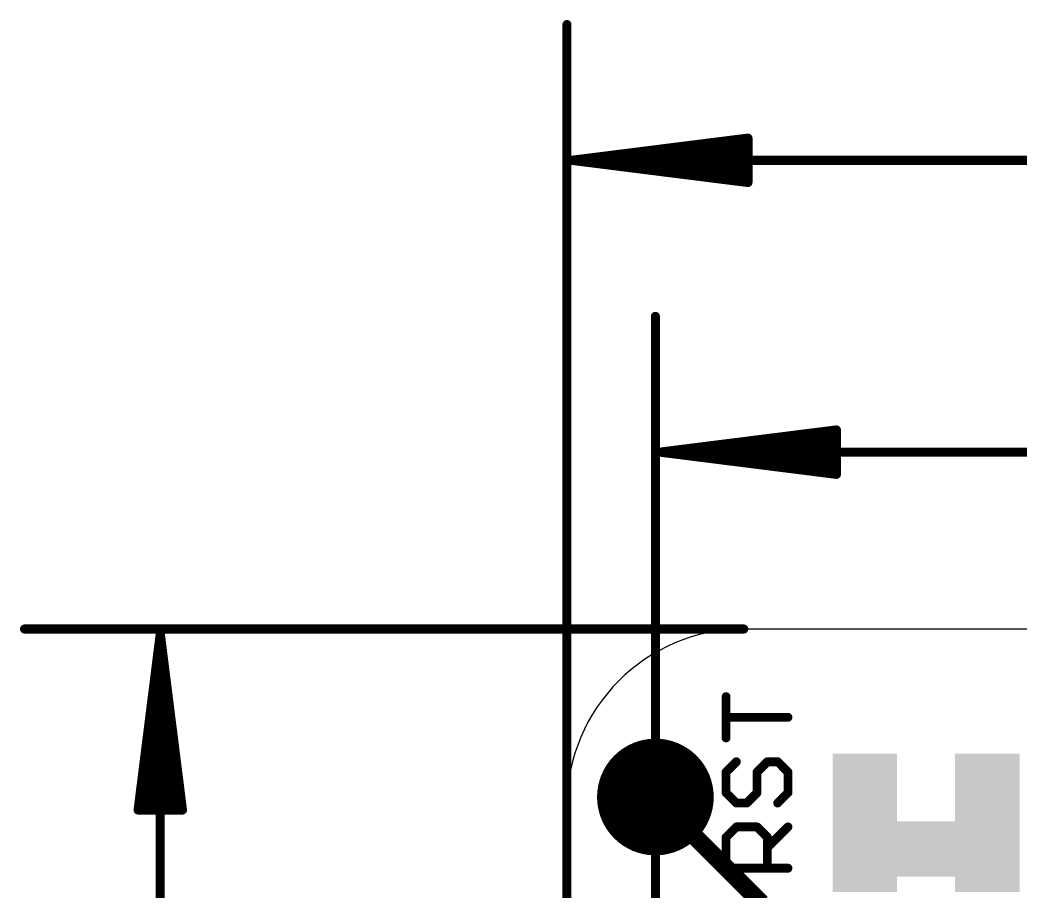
# Model space of a CAD drawing. Extents: x -8.2 to 30.2, y -5.3 to 52.8.
# Drawn here: x -7.86 to 6.51, y 39.91 to 52.43 of the extents above; entities that cross this region are included whole.
import ezdxf

# ---------------------------------------------------------------- set-up
doc = ezdxf.new("R2010")
doc.units = 0
for name, color, linetype in [('16', 5, 'CONTINUOUS'), ('17', 110, 'CONTINUOUS'), ('20', 53, 'CONTINUOUS'), ('21', 40, 'CONTINUOUS'), ('22', 6, 'CONTINUOUS'), ('47', 253, 'CONTINUOUS')]:
    doc.layers.add(name, color=color, linetype=linetype)

# ---------------------------------------------------------------- blocks, each defined once
blk = doc.blocks.new('ROUNDP')
at = {"const_width": 0.5}
blk.add_lwpolyline([(0, -0.25, 1), (0, 0.25, 1), (0, -0.25)], format="xyb", dxfattribs=at)
blk = doc.blocks.new('RECT')
blk.add_solid([(-0.5, -0.5), (0.5, -0.5), (-0.5, 0.5), (0.5, 0.5)])

msp = doc.modelspace()

# ---------------------------------------------------------------- linework, layer by layer
at = {"layer": '16', "const_width": 0.254}
msp.add_lwpolyline([(2.794, 39.751), (1.27, 41.275)], dxfattribs=at)
at = {"layer": '16', "const_width": 0.127}
msp.add_lwpolyline([(1.3149, 41.3199, 1), (1.2251, 41.2301)], format="xyb", dxfattribs=at)
at = {"layer": '20'}
for p, q in [((22.86, 43.688), (2.54, 43.688)), ((0, 41.148), (0, 2.54))]:
    msp.add_line(p, q, dxfattribs=at)
msp.add_arc((2.54, 41.148), 2.54, 90, 180, dxfattribs=at)
at = {"layer": '21', "const_width": 0.127}
for points in [[(2.2852, 42.1238), (2.2852, 42.7169)], [(3.175, 42.4203), (2.2852, 42.4203)], [(2.4335, 41.7814), (2.2852, 41.6331)], [(2.7301, 41.6331), (2.8784, 41.7814)], [(2.8784, 41.7814), (3.0267, 41.7814)], [(3.0267, 41.7814), (3.175, 41.6331)], [(2.2852, 41.6331), (2.2852, 41.3365)], [(2.7301, 41.3365), (2.7301, 41.6331)], [(3.175, 41.6331), (3.175, 41.3365)], [(2.2852, 41.3365), (2.4335, 41.1882)], [(2.5818, 41.1882), (2.7301, 41.3365)], [(3.175, 41.3365), (3.0267, 41.1882)], [(2.4335, 41.1882), (2.5818, 41.1882)], [(2.2852, 40.6976), (2.4335, 40.8459)], [(2.4335, 40.8459), (2.7301, 40.8459)], [(2.7301, 40.8459), (2.8784, 40.6976)], [(2.8784, 40.5493), (3.175, 40.8459)], [(2.2852, 40.2527), (2.2852, 40.6976)], [(2.8784, 40.6976), (2.8784, 40.2527)], [(3.175, 40.2527), (2.2852, 40.2527)]]:
    msp.add_lwpolyline(points, dxfattribs=at)
at = {"layer": '21', "const_width": 0.0635}
for points in [[(2.317, 42.7169, 1), (2.2535, 42.7169)], [(2.2852, 42.4521, 1), (2.2852, 42.3886)], [(3.175, 42.3886, 1), (3.175, 42.4521)], [(2.2535, 42.1238, 1), (2.317, 42.1238)], [(2.456, 41.759, 1), (2.4111, 41.8039)], [(2.8784, 41.8132, 1), (2.8784, 41.7497)], [(2.9009, 41.759, 1), (2.856, 41.8039)], [(3.0492, 41.8039, 1), (3.0043, 41.759)], [(3.0267, 41.7497, 1), (3.0267, 41.8132)], [(2.317, 41.6331, 1), (2.2535, 41.6331)], [(2.2628, 41.6556, 1), (2.3077, 41.6107)], [(2.7619, 41.6331, 1), (2.6984, 41.6331)], [(2.7077, 41.6556, 1), (2.7526, 41.6107)], [(3.2068, 41.6331, 1), (3.1433, 41.6331)], [(3.1525, 41.6107, 1), (3.1975, 41.6556)], [(2.3077, 41.359, 1), (2.2628, 41.3141)], [(2.7526, 41.3141, 1), (2.7077, 41.359)], [(3.1975, 41.3141, 1), (3.1525, 41.359)], [(2.2535, 41.3365, 1), (2.317, 41.3365)], [(2.4335, 41.22, 1), (2.4335, 41.1565)], [(2.4111, 41.1658, 1), (2.456, 41.2107)], [(2.5594, 41.2107, 1), (2.6043, 41.1658)], [(2.5818, 41.1565, 1), (2.5818, 41.22)], [(2.6984, 41.3365, 1), (2.7619, 41.3365)], [(3.0043, 41.2107, 1), (3.0492, 41.1658)], [(3.1433, 41.3365, 1), (3.2068, 41.3365)], [(2.4335, 40.8776, 1), (2.4335, 40.8141)], [(2.456, 40.8234, 1), (2.4111, 40.8683)], [(2.7526, 40.8683, 1), (2.7077, 40.8234)], [(2.7301, 40.8141, 1), (2.7301, 40.8776)], [(3.1975, 40.8234, 1), (3.1525, 40.8683)], [(2.317, 40.6976, 1), (2.2535, 40.6976)], [(2.2628, 40.7201, 1), (2.3077, 40.6751)], [(2.9102, 40.6976, 1), (2.8467, 40.6976)], [(2.856, 40.6751, 1), (2.9009, 40.7201)], [(2.856, 40.5718, 1), (2.9009, 40.5269)], [(2.2852, 40.2845, 1), (2.2852, 40.221)], [(2.2535, 40.2527, 1), (2.317, 40.2527)], [(2.8467, 40.2527, 1), (2.9102, 40.2527)], [(3.175, 40.221, 1), (3.175, 40.2845)]]:
    msp.add_lwpolyline(points, format="xyb", dxfattribs=at)
at = {"layer": '47', "const_width": 0.13}
for points in [[(0, 26.162), (0, 52.369)], [(0.065, 50.419), (2.6, 50.7382)], [(0.065, 50.419), (2.6, 50.679)], [(2.6, 50.7382), (2.6, 50.0998)], [(0.065, 50.419), (2.6, 50.549)], [(0.065, 50.419), (25.335, 50.419)], [(2.6, 50.0998), (0.065, 50.419)], [(2.6, 50.289), (0.065, 50.419)], [(2.6, 50.159), (0.065, 50.419)], [(1.27, 23.495), (1.27, 48.178)], [(1.335, 46.228), (3.87, 46.5472)], [(1.335, 46.228), (3.87, 46.488)], [(3.87, 46.5472), (3.87, 45.9088)], [(1.335, 46.228), (3.87, 46.358)], [(1.335, 46.228), (24.065, 46.228)], [(3.87, 45.9088), (1.335, 46.228)], [(3.87, 46.098), (1.335, 46.228)], [(3.87, 45.968), (1.335, 46.228)], [(2.54, 43.688), (-7.792, 43.688)], [(-5.842, 43.623), (-6.1612, 41.088)], [(-5.842, 43.623), (-6.102, 41.088)], [(-5.842, 43.623), (-5.972, 41.088)], [(-5.842, 0.065), (-5.842, 43.623)], [(-5.5228, 41.088), (-5.842, 43.623)], [(-5.712, 41.088), (-5.842, 43.623)], [(-5.582, 41.088), (-5.842, 43.623)], [(-6.1612, 41.088), (-5.5228, 41.088)]]:
    msp.add_lwpolyline(points, dxfattribs=at)
at = {"layer": '47', "const_width": 0.065}
for points in [[(0.0325, 52.369, 1), (-0.0325, 52.369)], [(2.6325, 50.7382, 1), (2.5675, 50.7382)], [(2.6041, 50.706, 1), (2.5959, 50.7705)], [(2.6033, 50.6467, 1), (2.5967, 50.7113)], [(2.6017, 50.5165, 1), (2.5983, 50.5815)], [(0.065, 50.4515, 1), (0.065, 50.3865)], [(0.0691, 50.4512, 1), (0.0609, 50.3868)], [(0.0633, 50.4515, 1), (0.0667, 50.3865)], [(0.0667, 50.4515, 1), (0.0633, 50.3865)], [(0.0683, 50.4513, 1), (0.0617, 50.3867)], [(0.0617, 50.4513, 1), (0.0683, 50.3867)], [(0.0609, 50.4512, 1), (0.0691, 50.3868)], [(2.5983, 50.2565, 1), (2.6017, 50.3215)], [(2.5675, 50.0998, 1), (2.6325, 50.0998)], [(2.5959, 50.0675, 1), (2.6041, 50.132)], [(2.5967, 50.1267, 1), (2.6033, 50.1913)], [(1.3025, 48.178, 1), (1.2375, 48.178)], [(3.9025, 46.5472, 1), (3.8375, 46.5472)], [(3.8741, 46.515, 1), (3.8659, 46.5795)], [(3.8733, 46.4557, 1), (3.8667, 46.5203)], [(3.8717, 46.3255, 1), (3.8683, 46.3905)], [(1.335, 46.2605, 1), (1.335, 46.1955)], [(1.3391, 46.2602, 1), (1.3309, 46.1958)], [(1.3333, 46.2605, 1), (1.3367, 46.1955)], [(1.3367, 46.2605, 1), (1.3333, 46.1955)], [(1.3383, 46.2603, 1), (1.3317, 46.1957)], [(1.3317, 46.2603, 1), (1.3383, 46.1957)], [(1.3309, 46.2602, 1), (1.3391, 46.1958)], [(3.8683, 46.0655, 1), (3.8717, 46.1305)], [(3.8659, 45.8765, 1), (3.8741, 45.941)], [(3.8667, 45.9357, 1), (3.8733, 46.0003)], [(3.8375, 45.9088, 1), (3.9025, 45.9088)], [(-7.792, 43.7205, 1), (-7.792, 43.6555)], [(-5.8095, 43.623, 1), (-5.8745, 43.623)], [(-5.8098, 43.6271, 1), (-5.8742, 43.6189)], [(-5.8095, 43.6213, 1), (-5.8745, 43.6247)], [(-5.8095, 43.6247, 1), (-5.8745, 43.6213)], [(-5.8097, 43.6263, 1), (-5.8743, 43.6197)], [(-5.8097, 43.6197, 1), (-5.8743, 43.6263)], [(-5.8098, 43.6189, 1), (-5.8742, 43.6271)], [(2.54, 43.6555, 1), (2.54, 43.7205)], [(-6.1935, 41.0921, 1), (-6.129, 41.0839)], [(-6.1612, 41.1205, 1), (-6.1612, 41.0555)], [(-6.1343, 41.0913, 1), (-6.0697, 41.0847)], [(-6.0045, 41.0897, 1), (-5.9395, 41.0863)], [(-5.7445, 41.0863, 1), (-5.6795, 41.0897)], [(-5.6143, 41.0847, 1), (-5.5497, 41.0913)], [(-5.555, 41.0839, 1), (-5.4905, 41.0921)], [(-5.5228, 41.0555, 1), (-5.5228, 41.1205)]]:
    msp.add_lwpolyline(points, format="xyb", dxfattribs=at)

# ---------------------------------------------------------------- block references
at = {"layer": '17', "xscale": 1.6764, "yscale": 1.6764}
msp.add_blockref('ROUNDP', (1.27, 41.275), dxfattribs=at)
msp.add_blockref('ROUNDP', (1.27, 41.275), dxfattribs=at)
at = {"layer": '22', "yscale": 0.0051, "rotation": 180}
for p, xscale in [((4.2799, 41.8948), 0.9246), ((4.2799, 41.8897), 0.9246), ((4.2799, 41.8846), 0.9246), ((4.2799, 41.8795), 0.9246), ((4.2799, 41.8744), 0.9246), ((4.2799, 41.8694), 0.9246), ((4.2799, 41.8643), 0.9246), ((4.2799, 41.8592), 0.9246), ((4.2799, 41.8541), 0.9246), ((4.2799, 41.849), 0.9246), ((4.2799, 41.844), 0.9246), ((4.2799, 41.8389), 0.9246), ((4.2799, 41.8338), 0.9246), ((4.2799, 41.8287), 0.9246), ((4.2799, 41.8236), 0.9246), ((4.2799, 41.8186), 0.9246), ((4.2799, 41.8135), 0.9246), ((4.2799, 41.8084), 0.9246), ((4.2799, 41.8033), 0.9246), ((4.2799, 41.7982), 0.9246), ((6.0401, 41.8948), 0.9296), ((6.0401, 41.8897), 0.9296), ((6.0401, 41.8846), 0.9296), ((6.0401, 41.8795), 0.9296), ((6.0401, 41.8744), 0.9296), ((6.0401, 41.8694), 0.9296), ((6.0401, 41.8643), 0.9296), ((6.0401, 41.8592), 0.9296), ((6.0401, 41.8541), 0.9296), ((6.0401, 41.849), 0.9296), ((6.0401, 41.844), 0.9296), ((6.0401, 41.8389), 0.9296), ((6.0401, 41.8338), 0.9296), ((6.0401, 41.8287), 0.9296), ((6.0401, 41.8236), 0.9296), ((6.0401, 41.8186), 0.9296), ((6.0401, 41.8135), 0.9296), ((6.0401, 41.8084), 0.9296), ((6.0401, 41.8033), 0.9296), ((6.0401, 41.7982), 0.9296), ((4.2799, 41.7932), 0.9246), ((4.2799, 41.7881), 0.9246), ((4.2799, 41.783), 0.9246), ((4.2799, 41.7779), 0.9246), ((4.2799, 41.7728), 0.9246), ((4.2799, 41.7678), 0.9246), ((4.2799, 41.7627), 0.9246), ((4.2799, 41.7576), 0.9246), ((4.2799, 41.7525), 0.9246), ((4.2799, 41.7474), 0.9246), ((4.2799, 41.7424), 0.9246), ((4.2799, 41.7373), 0.9246), ((4.2799, 41.7322), 0.9246), ((4.2799, 41.7271), 0.9246), ((4.2799, 41.722), 0.9246), ((4.2799, 41.717), 0.9246), ((4.2799, 41.7119), 0.9246), ((4.2799, 41.7068), 0.9246), ((4.2799, 41.7017), 0.9246), ((4.2799, 41.6966), 0.9246), ((4.2799, 41.6916), 0.9246), ((4.2799, 41.6865), 0.9246), ((4.2799, 41.6814), 0.9246), ((4.2799, 41.6763), 0.9246), ((4.2799, 41.6712), 0.9246), ((4.2799, 41.6662), 0.9246), ((4.2799, 41.6611), 0.9246), ((4.2799, 41.656), 0.9246), ((6.0401, 41.7932), 0.9296), ((6.0401, 41.7881), 0.9296), ((6.0401, 41.783), 0.9296), ((6.0401, 41.7779), 0.9296), ((6.0401, 41.7728), 0.9296), ((6.0401, 41.7678), 0.9296), ((6.0401, 41.7627), 0.9296), ((6.0401, 41.7576), 0.9296), ((6.0401, 41.7525), 0.9296), ((6.0401, 41.7474), 0.9296), ((6.0401, 41.7424), 0.9296), ((6.0401, 41.7373), 0.9296), ((6.0401, 41.7322), 0.9296), ((6.0401, 41.7271), 0.9296), ((6.0401, 41.722), 0.9296), ((6.0401, 41.717), 0.9296), ((6.0401, 41.7119), 0.9296), ((6.0401, 41.7068), 0.9296), ((6.0401, 41.7017), 0.9296), ((6.0401, 41.6966), 0.9296), ((6.0401, 41.6916), 0.9296), ((6.0401, 41.6865), 0.9296), ((6.0401, 41.6814), 0.9296), ((6.0401, 41.6763), 0.9296), ((6.0401, 41.6712), 0.9296), ((6.0401, 41.6662), 0.9296), ((6.0401, 41.6611), 0.9296), ((6.0401, 41.656), 0.9296), ((4.2799, 41.6509), 0.9246), ((4.2799, 41.6458), 0.9246), ((4.2799, 41.6408), 0.9246), ((4.2799, 41.6357), 0.9246), ((4.2799, 41.6306), 0.9246), ((4.2799, 41.6255), 0.9246), ((4.2799, 41.6204), 0.9246), ((4.2799, 41.6154), 0.9246), ((4.2799, 41.6103), 0.9246), ((4.2799, 41.6052), 0.9246), ((4.2799, 41.6001), 0.9246), ((4.2799, 41.595), 0.9246), ((4.2799, 41.59), 0.9246), ((4.2799, 41.5849), 0.9246), ((4.2799, 41.5798), 0.9246), ((4.2799, 41.5747), 0.9246), ((4.2799, 41.5696), 0.9246), ((4.2799, 41.5646), 0.9246), ((4.2799, 41.5595), 0.9246), ((4.2799, 41.5544), 0.9246), ((4.2799, 41.5493), 0.9246), ((4.2799, 41.5442), 0.9246), ((4.2799, 41.5392), 0.9246), ((4.2799, 41.5341), 0.9246), ((4.2799, 41.529), 0.9246), ((4.2799, 41.5239), 0.9246), ((4.2799, 41.5188), 0.9246), ((4.2799, 41.5138), 0.9246), ((6.0401, 41.6509), 0.9296), ((6.0401, 41.6458), 0.9296), ((6.0401, 41.6408), 0.9296), ((6.0401, 41.6357), 0.9296), ((6.0401, 41.6306), 0.9296), ((6.0401, 41.6255), 0.9296), ((6.0401, 41.6204), 0.9296), ((6.0401, 41.6154), 0.9296), ((6.0401, 41.6103), 0.9296), ((6.0401, 41.6052), 0.9296), ((6.0401, 41.6001), 0.9296), ((6.0401, 41.595), 0.9296), ((6.0401, 41.59), 0.9296), ((6.0401, 41.5849), 0.9296), ((6.0401, 41.5798), 0.9296), ((6.0401, 41.5747), 0.9296), ((6.0401, 41.5696), 0.9296), ((6.0401, 41.5646), 0.9296), ((6.0401, 41.5595), 0.9296), ((6.0401, 41.5544), 0.9296), ((6.0401, 41.5493), 0.9296), ((6.0401, 41.5442), 0.9296), ((6.0401, 41.5392), 0.9296), ((6.0401, 41.5341), 0.9296), ((6.0401, 41.529), 0.9296), ((6.0401, 41.5239), 0.9296), ((6.0401, 41.5188), 0.9296), ((6.0401, 41.5138), 0.9296), ((4.2799, 41.5087), 0.9246), ((4.2799, 41.5036), 0.9246), ((4.2799, 41.4985), 0.9246), ((4.2799, 41.4934), 0.9246), ((4.2799, 41.4884), 0.9246), ((4.2799, 41.4833), 0.9246), ((4.2799, 41.4782), 0.9246), ((4.2799, 41.4731), 0.9246), ((4.2799, 41.468), 0.9246), ((4.2799, 41.463), 0.9246), ((4.2799, 41.4579), 0.9246), ((4.2799, 41.4528), 0.9246), ((4.2799, 41.4477), 0.9246), ((4.2799, 41.4426), 0.9246), ((4.2799, 41.4376), 0.9246), ((4.2799, 41.4325), 0.9246), ((4.2799, 41.4274), 0.9246), ((4.2799, 41.4223), 0.9246), ((4.2799, 41.4172), 0.9246), ((4.2799, 41.4122), 0.9246), ((4.2799, 41.4071), 0.9246), ((4.2799, 41.402), 0.9246), ((4.2799, 41.3969), 0.9246), ((4.2799, 41.3918), 0.9246), ((4.2799, 41.3868), 0.9246), ((4.2799, 41.3817), 0.9246), ((4.2799, 41.3766), 0.9246), ((4.2799, 41.3715), 0.9246), ((6.0401, 41.5087), 0.9296), ((6.0401, 41.5036), 0.9296), ((6.0401, 41.4985), 0.9296), ((6.0401, 41.4934), 0.9296), ((6.0401, 41.4884), 0.9296), ((6.0401, 41.4833), 0.9296), ((6.0401, 41.4782), 0.9296), ((6.0401, 41.4731), 0.9296), ((6.0401, 41.468), 0.9296), ((6.0401, 41.463), 0.9296), ((6.0401, 41.4579), 0.9296), ((6.0401, 41.4528), 0.9296), ((6.0401, 41.4477), 0.9296), ((6.0401, 41.4426), 0.9296), ((6.0401, 41.4376), 0.9296), ((6.0401, 41.4325), 0.9296), ((6.0401, 41.4274), 0.9296), ((6.0401, 41.4223), 0.9296), ((6.0401, 41.4172), 0.9296), ((6.0401, 41.4122), 0.9296), ((6.0401, 41.4071), 0.9296), ((6.0401, 41.402), 0.9296), ((6.0401, 41.3969), 0.9296), ((6.0401, 41.3918), 0.9296), ((6.0401, 41.3868), 0.9296), ((6.0401, 41.3817), 0.9296), ((6.0401, 41.3766), 0.9296), ((6.0401, 41.3715), 0.9296), ((4.2799, 41.3664), 0.9246), ((4.2799, 41.3614), 0.9246), ((4.2799, 41.3563), 0.9246), ((4.2799, 41.3512), 0.9246), ((4.2799, 41.3461), 0.9246), ((4.2799, 41.341), 0.9246), ((4.2799, 41.336), 0.9246), ((4.2799, 41.3309), 0.9246), ((4.2799, 41.3258), 0.9246), ((4.2799, 41.3207), 0.9246), ((4.2799, 41.3156), 0.9246), ((4.2799, 41.3106), 0.9246), ((4.2799, 41.3055), 0.9246), ((4.2799, 41.3004), 0.9246), ((4.2799, 41.2953), 0.9246), ((4.2799, 41.2902), 0.9246), ((4.2799, 41.2852), 0.9246), ((4.2799, 41.2801), 0.9246), ((4.2799, 41.275), 0.9246), ((4.2799, 41.2699), 0.9246), ((4.2799, 41.2648), 0.9246), ((4.2799, 41.2598), 0.9246), ((4.2799, 41.2547), 0.9246), ((4.2799, 41.2496), 0.9246), ((4.2799, 41.2445), 0.9246), ((4.2799, 41.2394), 0.9246), ((4.2799, 41.2344), 0.9246), ((4.2799, 41.2293), 0.9246), ((4.2799, 41.2242), 0.9246), ((6.0401, 41.3664), 0.9296), ((6.0401, 41.3614), 0.9296), ((6.0401, 41.3563), 0.9296), ((6.0401, 41.3512), 0.9296), ((6.0401, 41.3461), 0.9296), ((6.0401, 41.341), 0.9296), ((6.0401, 41.336), 0.9296), ((6.0401, 41.3309), 0.9296), ((6.0401, 41.3258), 0.9296), ((6.0401, 41.3207), 0.9296), ((6.0401, 41.3156), 0.9296), ((6.0401, 41.3106), 0.9296), ((6.0401, 41.3055), 0.9296), ((6.0401, 41.3004), 0.9296), ((6.0401, 41.2953), 0.9296), ((6.0401, 41.2902), 0.9296), ((6.0401, 41.2852), 0.9296), ((6.0401, 41.2801), 0.9296), ((6.0401, 41.275), 0.9296), ((6.0401, 41.2699), 0.9296), ((6.0401, 41.2648), 0.9296), ((6.0401, 41.2598), 0.9296), ((6.0401, 41.2547), 0.9296), ((6.0401, 41.2496), 0.9296), ((6.0401, 41.2445), 0.9296), ((6.0401, 41.2394), 0.9296), ((6.0401, 41.2344), 0.9296), ((6.0401, 41.2293), 0.9296), ((6.0401, 41.2242), 0.9296), ((4.2799, 41.2191), 0.9246), ((4.2799, 41.214), 0.9246), ((4.2799, 41.209), 0.9246), ((4.2799, 41.2039), 0.9246), ((4.2799, 41.1988), 0.9246), ((4.2799, 41.1937), 0.9246), ((4.2799, 41.1886), 0.9246), ((4.2799, 41.1836), 0.9246), ((4.2799, 41.1785), 0.9246), ((4.2799, 41.1734), 0.9246), ((4.2799, 41.1683), 0.9246), ((4.2799, 41.1632), 0.9246), ((4.2799, 41.1582), 0.9246), ((4.2799, 41.1531), 0.9246), ((4.2799, 41.148), 0.9246), ((4.2799, 41.1429), 0.9246), ((4.2799, 41.1378), 0.9246), ((4.2799, 41.1328), 0.9246), ((4.2799, 41.1277), 0.9246), ((4.2799, 41.1226), 0.9246), ((4.2799, 41.1175), 0.9246), ((4.2799, 41.1124), 0.9246), ((4.2799, 41.1074), 0.9246), ((4.2799, 41.1023), 0.9246), ((4.2799, 41.0972), 0.9246), ((4.2799, 41.0921), 0.9246), ((4.2799, 41.087), 0.9246), ((4.2799, 41.082), 0.9246), ((6.0401, 41.2191), 0.9296), ((6.0401, 41.214), 0.9296), ((6.0401, 41.209), 0.9296), ((6.0401, 41.2039), 0.9296), ((6.0401, 41.1988), 0.9296), ((6.0401, 41.1937), 0.9296), ((6.0401, 41.1886), 0.9296), ((6.0401, 41.1836), 0.9296), ((6.0401, 41.1785), 0.9296), ((6.0401, 41.1734), 0.9296), ((6.0401, 41.1683), 0.9296), ((6.0401, 41.1632), 0.9296), ((6.0401, 41.1582), 0.9296), ((6.0401, 41.1531), 0.9296), ((6.0401, 41.148), 0.9296), ((6.0401, 41.1429), 0.9296), ((6.0401, 41.1378), 0.9296), ((6.0401, 41.1328), 0.9296), ((6.0401, 41.1277), 0.9296), ((6.0401, 41.1226), 0.9296), ((6.0401, 41.1175), 0.9296), ((6.0401, 41.1124), 0.9296), ((6.0401, 41.1074), 0.9296), ((6.0401, 41.1023), 0.9296), ((6.0401, 41.0972), 0.9296), ((6.0401, 41.0921), 0.9296), ((6.0401, 41.087), 0.9296), ((6.0401, 41.082), 0.9296), ((4.2799, 41.0769), 0.9246), ((4.2799, 41.0718), 0.9246), ((4.2799, 41.0667), 0.9246), ((4.2799, 41.0616), 0.9246), ((4.2799, 41.0566), 0.9246), ((4.2799, 41.0515), 0.9246), ((4.2799, 41.0464), 0.9246), ((4.2799, 41.0413), 0.9246), ((4.2799, 41.0362), 0.9246), ((4.2799, 41.0312), 0.9246), ((4.2799, 41.0261), 0.9246), ((4.2799, 41.021), 0.9246), ((4.2799, 41.0159), 0.9246), ((4.2799, 41.0108), 0.9246), ((4.2799, 41.0058), 0.9246), ((4.2799, 41.0007), 0.9246), ((4.2799, 40.9956), 0.9246), ((4.2799, 40.9905), 0.9246), ((4.2799, 40.9854), 0.9246), ((4.2799, 40.9804), 0.9246), ((4.2799, 40.9753), 0.9246), ((4.2799, 40.9702), 0.9246), ((4.2799, 40.9651), 0.9246), ((4.2799, 40.96), 0.9246), ((4.2799, 40.955), 0.9246), ((4.2799, 40.9499), 0.9246), ((4.2799, 40.9448), 0.9246), ((4.2799, 40.9397), 0.9246), ((6.0401, 41.0769), 0.9296), ((6.0401, 41.0718), 0.9296), ((6.0401, 41.0667), 0.9296), ((6.0401, 41.0616), 0.9296), ((6.0401, 41.0566), 0.9296), ((6.0401, 41.0515), 0.9296), ((6.0401, 41.0464), 0.9296), ((6.0401, 41.0413), 0.9296), ((6.0401, 41.0362), 0.9296), ((6.0401, 41.0312), 0.9296), ((6.0401, 41.0261), 0.9296), ((6.0401, 41.021), 0.9296), ((6.0401, 41.0159), 0.9296), ((6.0401, 41.0108), 0.9296), ((6.0401, 41.0058), 0.9296), ((6.0401, 41.0007), 0.9296), ((6.0401, 40.9956), 0.9296), ((6.0401, 40.9905), 0.9296), ((6.0401, 40.9854), 0.9296), ((6.0401, 40.9804), 0.9296), ((6.0401, 40.9753), 0.9296), ((6.0401, 40.9702), 0.9296), ((6.0401, 40.9651), 0.9296), ((6.0401, 40.96), 0.9296), ((6.0401, 40.955), 0.9296), ((6.0401, 40.9499), 0.9296), ((6.0401, 40.9448), 0.9296), ((6.0401, 40.9397), 0.9296), ((4.2799, 40.9346), 0.9246), ((4.2799, 40.9296), 0.9246), ((5.1613, 40.9245), 2.6873), ((5.1613, 40.9194), 2.6873), ((5.1613, 40.9143), 2.6873), ((5.1613, 40.9092), 2.6873), ((5.1613, 40.9042), 2.6873), ((5.1613, 40.8991), 2.6873), ((5.1613, 40.894), 2.6873), ((5.1613, 40.8889), 2.6873), ((5.1613, 40.8838), 2.6873), ((5.1613, 40.8788), 2.6873), ((5.1613, 40.8737), 2.6873), ((5.1613, 40.8686), 2.6873), ((5.1613, 40.8635), 2.6873), ((5.1613, 40.8584), 2.6873), ((5.1613, 40.8534), 2.6873), ((5.1613, 40.8483), 2.6873), ((5.1613, 40.8432), 2.6873), ((5.1613, 40.8381), 2.6873), ((5.1613, 40.833), 2.6873), ((5.1613, 40.828), 2.6873), ((5.1613, 40.8229), 2.6873), ((5.1613, 40.8178), 2.6873), ((5.1613, 40.8127), 2.6873), ((5.1613, 40.8076), 2.6873), ((5.1613, 40.8026), 2.6873), ((5.1613, 40.7975), 2.6873), ((6.0401, 40.9346), 0.9296), ((6.0401, 40.9296), 0.9296), ((5.1613, 40.7924), 2.6873), ((5.1613, 40.7873), 2.6873), ((5.1613, 40.7822), 2.6873), ((5.1613, 40.7772), 2.6873), ((5.1613, 40.7721), 2.6873), ((5.1613, 40.767), 2.6873), ((5.1613, 40.7619), 2.6873), ((5.1613, 40.7568), 2.6873), ((5.1613, 40.7518), 2.6873), ((5.1613, 40.7467), 2.6873), ((5.1613, 40.7416), 2.6873), ((5.1613, 40.7365), 2.6873), ((5.1613, 40.7314), 2.6873), ((5.1613, 40.7264), 2.6873), ((5.1613, 40.7213), 2.6873), ((5.1613, 40.7162), 2.6873), ((5.1613, 40.7111), 2.6873), ((5.1613, 40.706), 2.6873), ((5.1613, 40.701), 2.6873), ((5.1613, 40.6959), 2.6873), ((5.1613, 40.6908), 2.6873), ((5.1613, 40.6857), 2.6873), ((5.1613, 40.6806), 2.6873), ((5.1613, 40.6756), 2.6873), ((5.1613, 40.6705), 2.6873), ((5.1613, 40.6654), 2.6873), ((5.1613, 40.6603), 2.6873), ((5.1613, 40.6552), 2.6873), ((5.1613, 40.6502), 2.6873), ((5.1613, 40.6451), 2.6873), ((5.1613, 40.64), 2.6873), ((5.1613, 40.6349), 2.6873), ((5.1613, 40.6298), 2.6873), ((5.1613, 40.6248), 2.6873), ((5.1613, 40.6197), 2.6873), ((5.1613, 40.6146), 2.6873), ((5.1613, 40.6095), 2.6873), ((5.1613, 40.6044), 2.6873), ((5.1613, 40.5994), 2.6873), ((5.1613, 40.5943), 2.6873), ((5.1613, 40.5892), 2.6873), ((5.1613, 40.5841), 2.6873), ((5.1613, 40.579), 2.6873), ((5.1613, 40.574), 2.6873), ((5.1613, 40.5689), 2.6873), ((5.1613, 40.5638), 2.6873), ((5.1613, 40.5587), 2.6873), ((5.1613, 40.5536), 2.6873), ((5.1613, 40.5486), 2.6873), ((5.1613, 40.5435), 2.6873), ((5.1613, 40.5384), 2.6873), ((5.1613, 40.5333), 2.6873), ((5.1613, 40.5282), 2.6873), ((5.1613, 40.5232), 2.6873), ((5.1613, 40.5181), 2.6873), ((5.1613, 40.513), 2.6873), ((5.1613, 40.5079), 2.6873), ((5.1613, 40.5028), 2.6873), ((5.1613, 40.4978), 2.6873), ((5.1613, 40.4927), 2.6873), ((5.1613, 40.4876), 2.6873), ((5.1613, 40.4825), 2.6873), ((5.1613, 40.4774), 2.6873), ((5.1613, 40.4724), 2.6873), ((5.1613, 40.4673), 2.6873), ((5.1613, 40.4622), 2.6873), ((5.1613, 40.4571), 2.6873), ((5.1613, 40.452), 2.6873), ((5.1613, 40.447), 2.6873), ((5.1613, 40.4419), 2.6873), ((5.1613, 40.4368), 2.6873), ((5.1613, 40.4317), 2.6873), ((5.1613, 40.4266), 2.6873), ((5.1613, 40.4216), 2.6873), ((5.1613, 40.4165), 2.6873), ((5.1613, 40.4114), 2.6873), ((5.1613, 40.4063), 2.6873), ((5.1613, 40.4012), 2.6873), ((5.1613, 40.3962), 2.6873), ((5.1613, 40.3911), 2.6873), ((5.1613, 40.386), 2.6873), ((5.1613, 40.3809), 2.6873), ((5.1613, 40.3758), 2.6873), ((5.1613, 40.3708), 2.6873), ((5.1613, 40.3657), 2.6873), ((5.1613, 40.3606), 2.6873), ((5.1613, 40.3555), 2.6873), ((5.1613, 40.3504), 2.6873), ((5.1613, 40.3454), 2.6873), ((5.1613, 40.3403), 2.6873), ((5.1613, 40.3352), 2.6873), ((5.1613, 40.3301), 2.6873), ((5.1613, 40.325), 2.6873), ((5.1613, 40.32), 2.6873), ((5.1613, 40.3149), 2.6873), ((5.1613, 40.3098), 2.6873), ((5.1613, 40.3047), 2.6873), ((5.1613, 40.2996), 2.6873), ((5.1613, 40.2946), 2.6873), ((5.1613, 40.2895), 2.6873), ((5.1613, 40.2844), 2.6873), ((5.1613, 40.2793), 2.6873), ((5.1613, 40.2742), 2.6873), ((5.1613, 40.2692), 2.6873), ((5.1613, 40.2641), 2.6873), ((5.1613, 40.259), 2.6873), ((5.1613, 40.2539), 2.6873), ((5.1613, 40.2488), 2.6873), ((5.1613, 40.2438), 2.6873), ((5.1613, 40.2387), 2.6873), ((5.1613, 40.2336), 2.6873), ((5.1613, 40.2285), 2.6873), ((5.1613, 40.2234), 2.6873), ((5.1613, 40.2184), 2.6873), ((5.1613, 40.2133), 2.6873), ((5.1613, 40.2082), 2.6873), ((5.1613, 40.2031), 2.6873), ((5.1613, 40.198), 2.6873), ((5.1613, 40.193), 2.6873), ((5.1613, 40.1879), 2.6873), ((5.1613, 40.1828), 2.6873), ((5.1613, 40.1777), 2.6873), ((5.1613, 40.1726), 2.6873), ((5.1613, 40.1676), 2.6873), ((5.1613, 40.1625), 2.6873), ((5.1613, 40.1574), 2.6873), ((5.1613, 40.1523), 2.6873), ((5.1613, 40.1472), 2.6873), ((5.1613, 40.1422), 2.6873), ((5.1613, 40.1371), 2.6873), ((5.1613, 40.132), 2.6873), ((4.2799, 40.1269), 0.9246), ((4.2799, 40.1218), 0.9246), ((4.2799, 40.1168), 0.9246), ((4.2799, 40.1117), 0.9246), ((4.2799, 40.1066), 0.9246), ((4.2799, 40.1015), 0.9246), ((4.2799, 40.0964), 0.9246), ((4.2799, 40.0914), 0.9246), ((4.2799, 40.0863), 0.9246), ((4.2799, 40.0812), 0.9246), ((4.2799, 40.0761), 0.9246), ((6.0401, 40.1269), 0.9296), ((6.0401, 40.1218), 0.9296), ((6.0401, 40.1168), 0.9296), ((6.0401, 40.1117), 0.9296), ((6.0401, 40.1066), 0.9296), ((6.0401, 40.1015), 0.9296), ((6.0401, 40.0964), 0.9296), ((6.0401, 40.0914), 0.9296), ((6.0401, 40.0863), 0.9296), ((6.0401, 40.0812), 0.9296), ((6.0401, 40.0761), 0.9296), ((4.2799, 40.071), 0.9246), ((4.2799, 40.066), 0.9246), ((4.2799, 40.0609), 0.9246), ((4.2799, 40.0558), 0.9246), ((4.2799, 40.0507), 0.9246), ((4.2799, 40.0456), 0.9246), ((4.2799, 40.0406), 0.9246), ((4.2799, 40.0355), 0.9246), ((4.2799, 40.0304), 0.9246), ((4.2799, 40.0253), 0.9246), ((4.2799, 40.0202), 0.9246), ((4.2799, 40.0152), 0.9246), ((4.2799, 40.0101), 0.9246), ((4.2799, 40.005), 0.9246), ((4.2799, 39.9999), 0.9246), ((4.2799, 39.9948), 0.9246), ((4.2799, 39.9898), 0.9246), ((4.2799, 39.9847), 0.9246), ((4.2799, 39.9796), 0.9246), ((4.2799, 39.9745), 0.9246), ((4.2799, 39.9694), 0.9246), ((4.2799, 39.9644), 0.9246), ((4.2799, 39.9593), 0.9246), ((4.2799, 39.9542), 0.9246), ((4.2799, 39.9491), 0.9246), ((4.2799, 39.944), 0.9246), ((4.2799, 39.939), 0.9246), ((4.2799, 39.9339), 0.9246), ((6.0401, 40.071), 0.9296), ((6.0401, 40.066), 0.9296), ((6.0401, 40.0609), 0.9296), ((6.0401, 40.0558), 0.9296), ((6.0401, 40.0507), 0.9296), ((6.0401, 40.0456), 0.9296), ((6.0401, 40.0406), 0.9296), ((6.0401, 40.0355), 0.9296), ((6.0401, 40.0304), 0.9296), ((6.0401, 40.0253), 0.9296), ((6.0401, 40.0202), 0.9296), ((6.0401, 40.0152), 0.9296), ((6.0401, 40.0101), 0.9296), ((6.0401, 40.005), 0.9296), ((6.0401, 39.9999), 0.9296), ((6.0401, 39.9948), 0.9296), ((6.0401, 39.9898), 0.9296), ((6.0401, 39.9847), 0.9296), ((6.0401, 39.9796), 0.9296), ((6.0401, 39.9745), 0.9296), ((6.0401, 39.9694), 0.9296), ((6.0401, 39.9644), 0.9296), ((6.0401, 39.9593), 0.9296), ((6.0401, 39.9542), 0.9296), ((6.0401, 39.9491), 0.9296), ((6.0401, 39.944), 0.9296), ((6.0401, 39.939), 0.9296), ((6.0401, 39.9339), 0.9296), ((4.2799, 39.9288), 0.9246), ((4.2799, 39.9237), 0.9246), ((4.2799, 39.9186), 0.9246), ((4.2799, 39.9136), 0.9246), ((6.0401, 39.9288), 0.9296), ((6.0401, 39.9237), 0.9296), ((6.0401, 39.9186), 0.9296), ((6.0401, 39.9136), 0.9296)]:
    msp.add_blockref('RECT', p, dxfattribs=dict(at, xscale=xscale))

doc.saveas('drawing.dxf')
